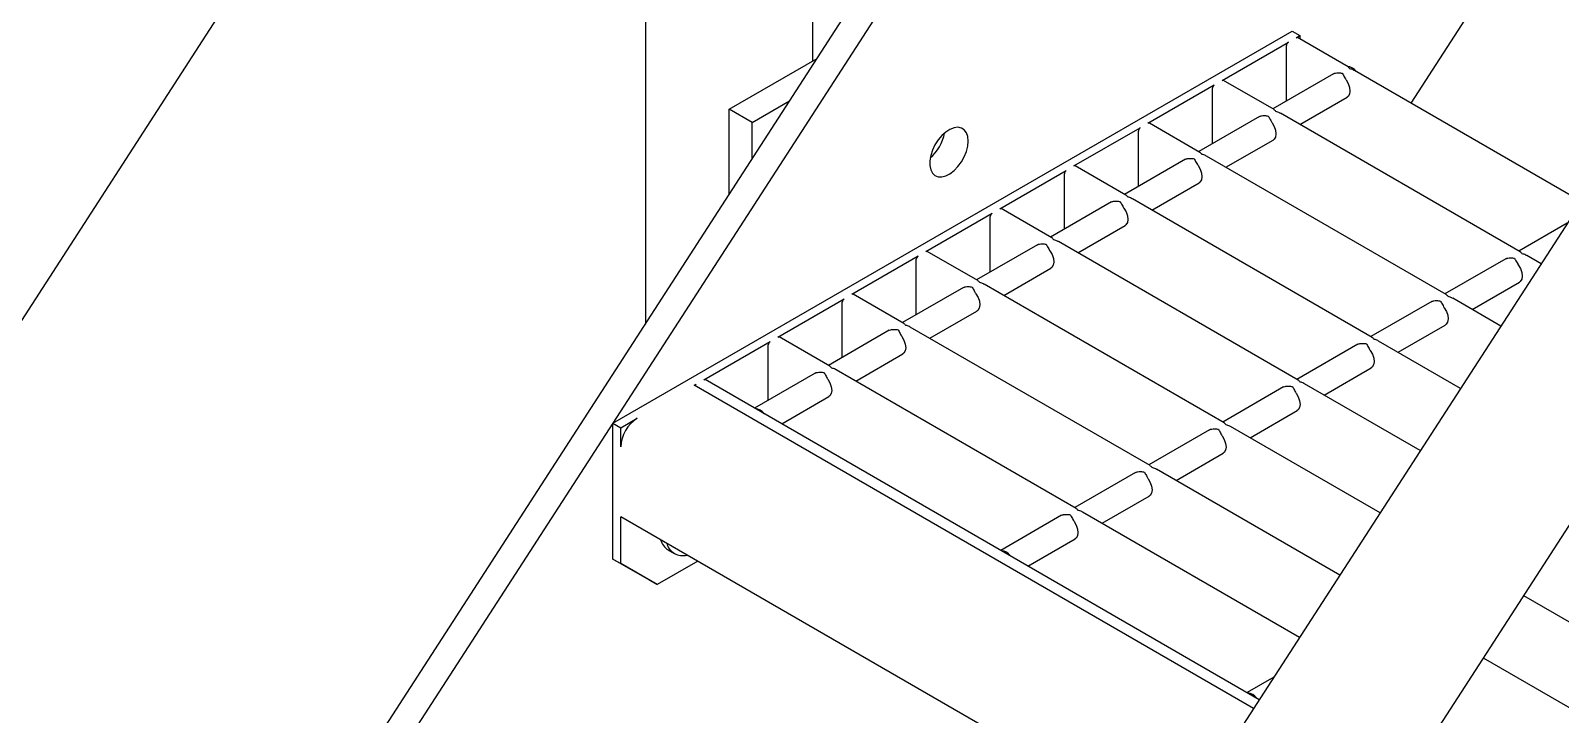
# Model space of a CAD drawing. Header units: millimetres. Extents: x 1293 to 41893, y 1011 to 26911.
# Drawn here: x 35374.9 to 35821.2, y 9509.6 to 9709 of the extents above; entities that cross this region are included whole.
import ezdxf

# ---------------------------------------------------------------- set-up
doc = ezdxf.new("R2010")
doc.units = ezdxf.units.MM
doc.header["$LTSCALE"] = 50
doc.layers.add('PASILLOS', color=2, linetype='Continuous')

msp = doc.modelspace()

# ---------------------------------------------------------------- linework, layer by layer
at = {"layer": 'PASILLOS', "linetype": 'Continuous', "lineweight": 25}
for p, q in [((37170.2453604, 11735.6994003), (35094.1686555, 8525.5678811)), ((35142.7899983, 8511.7793827), (37204.1287586, 11699.1223698)), ((34536.9456076, 8050.3558406), (36513.0809892, 11105.9531891)), ((34543.6807997, 8046.467697), (36519.8161813, 11102.0650455)), ((35603.1081351, 9700.1249565), (35603.1081351, 10480.414486)), ((34792.3247692, 8727.611484), (35577.8968315, 9942.301496)), ((35554.2766901, 9905.7788761), (35554.2766901, 9623.4030049)), ((35820.5834321, 9754.3975276), (35777.5278065, 9687.8228098)), ((35544.8007845, 9594.4484678), (35742.9276852, 9708.824693)), ((35742.9276852, 9708.824693), (35745.1762848, 9707.5266041)), ((35744.0537528, 9706.8785802), (35745.1762848, 9707.5266041)), ((35759.2224742, 9698.3902532), (35744.4505955, 9706.9178772)), ((35745.1762848, 9707.5266041), (35745.1762848, 9706.4989457)), ((35722.4587117, 9694.4120283), (35741.8086887, 9705.5825323)), ((35741.2474227, 9688.4557973), (35741.2474227, 9704.6103911)), ((35578.6924126, 9686.0300599), (35604.3634782, 9700.8496506)), ((35827.2615961, 9659.1121041), (35761.095255, 9697.3091198)), ((35700.8636706, 9681.9454765), (35720.2136476, 9693.1159804)), ((35737.6274331, 9685.9237013), (35722.8555544, 9694.4513253)), ((35754.9786572, 9696.3826703), (35737.2443308, 9686.1448615)), ((35754.9786572, 9696.3826703), (35755.2790729, 9696.5100918)), ((35585.4276047, 9682.1419163), (35596.3380932, 9688.4404073)), ((35719.6523816, 9675.9892455), (35719.6523816, 9692.1438392)), ((35745.1824759, 9681.5622679), (35758.9470847, 9689.5084074)), ((35585.4276047, 9682.1419163), (35578.6924126, 9686.0300599)), ((35578.6924126, 9661.1557913), (35578.6924126, 9686.0300599)), ((35733.3836161, 9683.9161184), (35715.6492897, 9673.6783097)), ((35733.3836161, 9683.9161184), (35733.6840318, 9684.04354)), ((35809.4694821, 9644.4501692), (35739.5002139, 9684.842568)), ((35585.4276047, 9671.5700753), (35585.4276047, 9682.1419163)), ((35679.2686295, 9669.4789246), (35698.6186065, 9680.6494286)), ((35698.0573405, 9663.5226936), (35698.0573405, 9679.6772873)), ((35716.032392, 9673.4571494), (35701.2605133, 9681.9847735)), ((35723.5874348, 9669.0957161), (35737.3520436, 9677.0418556)), ((35711.788575, 9671.4495665), (35694.0542486, 9661.2117578)), ((35711.788575, 9671.4495665), (35712.0889907, 9671.5769881)), ((35787.874441, 9631.9836173), (35717.9051728, 9672.3760161)), ((35657.6735884, 9657.0123727), (35677.0235654, 9668.1828767)), ((35676.4622994, 9651.0561417), (35676.4622994, 9667.2107355)), ((35694.4373509, 9660.9905976), (35679.6654722, 9669.5182216)), ((35701.9923937, 9656.6291642), (35715.7570025, 9664.5753037)), ((35672.8423098, 9648.5240457), (35658.0704311, 9657.0516697)), ((35690.1935339, 9658.9830147), (35672.4592075, 9648.7452059)), ((35690.1935339, 9658.9830147), (35690.4939496, 9659.1104362)), ((35766.2793999, 9619.5170655), (35696.3101317, 9659.9094642)), ((35636.0785473, 9644.5458209), (35655.4285243, 9655.7163248)), ((35654.8672583, 9638.5895899), (35654.8672583, 9654.7441836)), ((35823.1866701, 9652.8112538), (35809.0863798, 9644.6713295)), ((35680.3973526, 9644.1626123), (35694.1619614, 9652.1087518)), ((35651.2472687, 9636.0574938), (35636.47539, 9644.5851179)), ((35668.5984928, 9646.5164628), (35650.8641664, 9636.2786541)), ((35668.5984928, 9646.5164628), (35668.8989085, 9646.6438844)), ((35744.6843588, 9607.0505136), (35674.7150906, 9647.4429124)), ((35614.4835062, 9632.079269), (35633.8334833, 9643.249773)), ((35633.2722172, 9626.123038), (35633.2722172, 9642.2776317)), ((35658.8023115, 9631.6960604), (35672.5669203, 9639.6422)), ((35805.2256651, 9642.4425863), (35787.4913387, 9632.2047776)), ((35805.2256651, 9642.4425863), (35805.5260808, 9642.5700079)), ((35815.5202857, 9640.9571146), (35811.3422629, 9643.3690359)), ((35723.0893177, 9594.5839617), (35653.1200495, 9634.9763605)), ((35795.4294838, 9627.622184), (35809.1940925, 9635.5683235)), ((35592.8884651, 9619.6127171), (35612.2384422, 9630.7832211)), ((35629.6522276, 9623.590942), (35614.8803489, 9632.118566)), ((35647.0034517, 9634.0499109), (35629.2691253, 9623.8121022)), ((35647.0034517, 9634.0499109), (35647.3038674, 9634.1773325)), ((35803.7789752, 9622.8021251), (35789.7472218, 9630.902484)), ((35611.6771761, 9613.6564861), (35611.6771761, 9629.8110799)), ((35637.2072704, 9619.2295086), (35650.9718792, 9627.1756481)), ((35783.630624, 9629.9760345), (35765.8962976, 9619.7382257)), ((35783.630624, 9629.9760345), (35783.9310397, 9630.103456)), ((35625.4084106, 9621.5833591), (35607.6740842, 9611.3455503)), ((35625.4084106, 9621.5833591), (35625.7088263, 9621.7107806)), ((35701.4942766, 9582.1174099), (35631.5250084, 9622.5098086)), ((35773.8344427, 9615.1556321), (35787.5990515, 9623.1017716)), ((35571.293424, 9607.1461652), (35590.6434011, 9618.3166692)), ((35590.082135, 9601.1899343), (35590.082135, 9617.344528)), ((35608.0571865, 9611.1243901), (35593.2853078, 9619.6520141)), ((35762.0355829, 9617.5094826), (35744.3012565, 9607.2716739)), ((35762.0355829, 9617.5094826), (35762.3359986, 9617.6369042)), ((35792.0376648, 9604.6471357), (35768.1521807, 9618.4359321)), ((35615.6122293, 9606.7629567), (35629.3768381, 9614.7090962)), ((35603.8133695, 9609.1168072), (35586.0790431, 9598.8789985)), ((35603.8133695, 9609.1168072), (35604.1137852, 9609.2442288)), ((35679.8992355, 9569.650858), (35609.9299673, 9610.0432568)), ((35752.2394016, 9602.6890802), (35766.0040104, 9610.6352197)), ((35568.487094, 9605.5261054), (35569.04836, 9605.8501174)), ((35731.6789117, 9511.3174743), (35568.487094, 9605.5261054)), ((35733.3311125, 9513.8721882), (35571.6902667, 9607.1854623)), ((35740.4405418, 9605.0429307), (35722.7062154, 9594.805122)), ((35740.4405418, 9605.0429307), (35740.7409575, 9605.1703523)), ((35780.2963543, 9586.4921462), (35746.5571396, 9605.9693803)), ((35594.0171882, 9594.2964048), (35607.781797, 9602.2425444)), ((35544.8007845, 9594.4484678), (35547.0493841, 9593.1503789)), ((35544.8007845, 9554.8462385), (35544.8007845, 9594.4484678)), ((35547.0493841, 9593.1503789), (35551.8803376, 9595.939229)), ((35730.6443605, 9590.2225284), (35744.4089693, 9598.1686679)), ((35547.0493841, 9587.5717721), (35547.0493841, 9593.1503789)), ((35718.8455007, 9592.5763789), (35701.1111743, 9582.3385701)), ((35718.8455007, 9592.5763789), (35719.1459164, 9592.7038004)), ((35768.5550439, 9568.3371567), (35724.9620985, 9593.5028284)), ((35709.0493194, 9577.7559765), (35722.8139282, 9585.702116)), ((35756.8137334, 9550.1821672), (35703.3670574, 9581.0362765)), ((35697.2504596, 9580.109827), (35679.5161332, 9569.8720183)), ((35697.2504596, 9580.109827), (35697.5508753, 9580.2372486)), ((35687.4542783, 9565.2894246), (35701.2188871, 9573.2355641)), ((35675.6554185, 9567.6432751), (35657.9210921, 9557.4054664)), ((35675.6554185, 9567.6432751), (35675.9558342, 9567.7706967)), ((35745.072423, 9532.0271777), (35681.7720163, 9568.5697247)), ((35547.0493841, 9553.5481496), (35547.0493841, 9567.2252082)), ((35707.8146556, 9474.4173924), (35547.0493841, 9567.2252082)), ((35665.8592372, 9552.8228728), (35679.623846, 9560.7690123)), ((35544.8007845, 9554.8462385), (35547.0493841, 9553.5481496)), ((35555.4073863, 9548.7211871), (35544.8007845, 9554.8462385)), ((35569.5036736, 9554.2626228), (35557.6559858, 9547.4230982)), ((35560.909012, 9557.5227912), (35562.7015277, 9556.4879939)), ((35557.6559858, 9547.4230982), (35547.0493841, 9553.5481496)), ((35555.4073863, 9548.7211871), (35557.6559858, 9547.4230982)), ((35866.7734156, 9511.6368976), (35810.4517536, 9544.150701)), ((35845.1783745, 9499.1703457), (35798.7104431, 9525.9957115)), ((35737.5825644, 9520.4459913), (35729.763141, 9515.9319343))]:
    msp.add_line(p, q, dxfattribs=at)
at = {"layer": 'PASILLOS', "linetype": 'Continuous', "lineweight": 25, "flags": 128}
for points in [[(35758.646669, 9694.56602), (35759.2549521, 9693.4921565), (35759.641551, 9692.3654255), (35759.7690746, 9691.2948016), (35759.6251894, 9690.3838328), (35759.2238114, 9689.7206258), (35758.9470847, 9689.5084074)], [(35648.4043024, 9676.753205), (35648.2730815, 9678.0707391), (35647.8855546, 9679.1751624), (35647.2598421, 9680.0148333), (35646.4252014, 9680.5504897), (35645.4206596, 9680.7570848), (35644.2931879, 9680.6249586), (35643.0955056, 9680.1602891), (35641.8836149, 9679.3848038), (35640.7141826, 9678.3347634), (35639.64189, 9677.0592667), (35638.7168764, 9675.6179545), (35637.9823942, 9674.0782209), (35637.4727872, 9672.5120622), (35637.2118839, 9670.9927103), (35637.2118839, 9669.5912083), (35637.4727872, 9668.3730889), (35637.9823942, 9667.39531), (35638.7168764, 9666.7035915), (35639.64189, 9666.3302774), (35640.7141826, 9666.2928233), (35641.8836149, 9666.5929807), (35643.0955056, 9667.2167145), (35644.2931879, 9668.1348596), (35645.4206596, 9669.3044845), (35646.4252014, 9670.670899), (35647.2598421, 9672.1702109), (35647.8855546, 9673.7323141), (35648.2730815, 9675.2841664), (35648.4043024, 9676.753205)], [(35737.0516279, 9682.0994682), (35737.659911, 9681.0256046), (35738.0465099, 9679.8988736), (35738.1740335, 9678.8282497), (35738.0301483, 9677.9172809), (35737.6287703, 9677.2540739), (35737.3520436, 9677.0418556)], [(35715.4565868, 9669.6329163), (35716.0648699, 9668.5590527), (35716.4514688, 9667.4323217), (35716.5789924, 9666.3616978), (35716.4351072, 9665.450729), (35716.0337292, 9664.787522), (35715.7570025, 9664.5753037)], [(35693.8615457, 9657.1663644), (35694.4698288, 9656.0925009), (35694.8564277, 9654.9657699), (35694.9839513, 9653.8951459), (35694.8400661, 9652.9841772), (35694.4386881, 9652.3209701), (35694.1619614, 9652.1087518)], [(35672.2665046, 9644.6998126), (35672.8747877, 9643.625949), (35673.2613866, 9642.499218), (35673.3889102, 9641.4285941), (35673.245025, 9640.5176253), (35672.843647, 9639.8544183), (35672.5669203, 9639.6422)], [(35808.8936768, 9640.6259361), (35809.50196, 9639.5520725), (35809.8885588, 9638.4253415), (35810.0160825, 9637.3547176), (35809.8721972, 9636.4437488), (35809.4708193, 9635.7805418), (35809.1940925, 9635.5683235)], [(35650.6714635, 9632.2332607), (35651.2797466, 9631.1593971), (35651.6663455, 9630.0326661), (35651.7938691, 9628.9620422), (35651.6499839, 9628.0510734), (35651.2486059, 9627.3878664), (35650.9718792, 9627.1756481)], [(35787.2986357, 9628.1593842), (35787.9069189, 9627.0855207), (35788.2935177, 9625.9587896), (35788.4210414, 9624.8881657), (35788.2771562, 9623.977197), (35787.8757782, 9623.3139899), (35787.5990515, 9623.1017716)], [(35629.0764224, 9619.7667088), (35629.6847055, 9618.6928453), (35630.0713044, 9617.5661143), (35630.1988281, 9616.4954903), (35630.0549428, 9615.5845216), (35629.6535648, 9614.9213145), (35629.3768381, 9614.7090962)], [(35765.7035946, 9615.6928323), (35766.3118778, 9614.6189688), (35766.6984766, 9613.4922378), (35766.8260003, 9612.4216139), (35766.6821151, 9611.5106451), (35766.2807371, 9610.8474381), (35766.0040104, 9610.6352197)], [(35607.4813813, 9607.3001569), (35608.0896644, 9606.2262934), (35608.4762633, 9605.0995624), (35608.603787, 9604.0289385), (35608.4599017, 9603.1179697), (35608.0585237, 9602.4547627), (35607.781797, 9602.2425444)], [(35744.1085535, 9603.2262805), (35744.7168367, 9602.1524169), (35745.1034355, 9601.0256859), (35745.2309592, 9599.955062), (35745.087074, 9599.0440932), (35744.685696, 9598.3808862), (35744.4089693, 9598.1686679)], [(35722.5135124, 9590.7597286), (35723.1217956, 9589.6858651), (35723.5083944, 9588.559134), (35723.6359181, 9587.4885101), (35723.4920329, 9586.5775414), (35723.0906549, 9585.9143343), (35722.8139282, 9585.702116)], [(35700.9184713, 9578.2931767), (35701.5267545, 9577.2193132), (35701.9133533, 9576.0925822), (35702.040877, 9575.0219583), (35701.8969918, 9574.1109895), (35701.4956138, 9573.4477825), (35701.2188871, 9573.2355641)], [(35679.3234303, 9565.8266249), (35679.9317134, 9564.7527613), (35680.3183122, 9563.6260303), (35680.4458359, 9562.5554064), (35680.3019507, 9561.6444376), (35679.9005727, 9560.9812306), (35679.623846, 9560.7690123)]]:
    msp.add_lwpolyline(points, dxfattribs=at)
at = {"layer": 'PASILLOS', "linetype": 'Continuous', "lineweight": 25}
for centre, radius, start, end in [((35744.2862581, 9706.5540306), 0.3992382, 65.692880955, 125.617577476), ((35742.4660005, 9704.554939), 1.2198388, 122.60547834, 177.394521514), ((35758.679121, 9694.8900974), 3.6366978, 35.264662608, 84.740713925), ((35720.8709594, 9692.0883872), 1.2198388, 122.605478341, 177.394521514), ((35722.691217, 9694.0874788), 0.3992382, 65.692880955, 125.617577476), ((35699.2759183, 9679.6218353), 1.2198388, 122.60547834, 177.394521514), ((35701.0961759, 9681.6209269), 0.3992382, 65.692880954, 125.617577473), ((35628.9668517, 9681.493967), 12.7845398, 310.81882441, 349.186552118), ((35628.9778031, 9681.4876449), 12.7725974, 310.800187973, 349.20518856), ((35677.6808772, 9667.1552834), 1.2198388, 122.60547834, 177.394521514), ((35679.5011348, 9669.154375), 0.3992382, 65.692880955, 125.617577476), ((35657.9060937, 9656.6878232), 0.3992382, 65.692880952, 125.617577475), ((35656.0858361, 9654.6887316), 1.2198388, 122.60547834, 177.394521515), ((35636.3110526, 9644.2212713), 0.3992382, 65.692880952, 125.617577475), ((35634.490795, 9642.2221797), 1.2198388, 122.60547834, 177.394521515), ((35612.8957539, 9629.7556278), 1.2198388, 122.60547834, 177.394521514), ((35614.7160115, 9631.7547194), 0.3992382, 65.692880953, 125.617577475), ((35591.3007128, 9617.2890759), 1.2198388, 122.60547834, 177.394521514), ((35593.1209704, 9619.2881676), 0.3992382, 65.692880955, 125.617577476), ((35569.6543885, 9604.8785578), 1.1450758, 121.954628523, 151.14320017), ((35571.5259293, 9606.8216157), 0.3992382, 65.692880953, 125.617577474), ((35557.5379805, 9587.0944828), 10.4994504, 122.60547834, 177.394521514), ((35585.9187922, 9595.1576825), 3.6366978, 35.264662608, 84.740713925), ((35563.5924976, 9561.8593063), 5.0997793, 195.28401871, 238.20445507), ((35565.1485367, 9560.7267973), 4.8431239, 194.940714641, 285.064661891), ((35657.7608412, 9553.6841504), 3.6366978, 35.264662607, 84.740713925), ((35729.6028902, 9512.2106183), 3.6366978, 35.264662608, 84.740713925)]:
    msp.add_arc(centre, radius, start, end, dxfattribs=at)
for points, knots in [([(35759.769201, 9697.806245), (35759.7677027, 9697.8085082), (35759.5933528, 9698.0718691), (35759.4043365, 9698.2231018), (35759.2169445, 9698.3730348)], [0, 0, 0, 0, 0.0085933525, 1, 1, 1, 1]), ([(35761.0778085, 9697.2840036), (35761.0012842, 9697.3382175), (35760.6124607, 9697.6136805), (35760.1365131, 9697.7248427), (35759.7731236, 9697.8053757), (35759.769201, 9697.806245)], [0, 0, 0, 0, 0.1951000564, 0.9913114514, 1, 1, 1, 1]), ([(35755.2790729, 9696.5100918), (35755.3756955, 9696.5343289), (35755.692571, 9696.6138149), (35756.4667117, 9696.6693506), (35757.1567496, 9696.5909231), (35757.5202135, 9696.5110593), (35757.5241369, 9696.5101972)], [0, 0, 0, 0, 0.1723614537, 0.5652622383, 0.9953071929, 1, 1, 1, 1]), ([(35757.5241369, 9696.5101972), (35757.5256355, 9696.5079293), (35757.7132212, 9696.2240443), (35757.9924347, 9695.6961711), (35758.3809517, 9694.9704835), (35758.5808562, 9694.6661973), (35758.646669, 9694.56602)], [0, 0, 0, 0, 0.0046971273, 0.5879730072, 0.8643521995, 1, 1, 1, 1]), ([(35733.6840318, 9684.04354), (35733.7806544, 9684.0677771), (35734.0975299, 9684.147263), (35734.8716706, 9684.2027988), (35735.5617085, 9684.1243712), (35735.9251724, 9684.0445074), (35735.9290959, 9684.0436453)], [0, 0, 0, 0, 0.1723614537, 0.5652622383, 0.9953071929, 1, 1, 1, 1]), ([(35735.9290959, 9684.0436453), (35735.9305944, 9684.0413774), (35736.1181801, 9683.7574924), (35736.3973936, 9683.2296192), (35736.7859106, 9682.5039316), (35736.9858151, 9682.1996455), (35737.0516279, 9682.0994682)], [0, 0, 0, 0, 0.00469712726, 0.5879730072, 0.8643521995, 1, 1, 1, 1]), ([(35738.1741599, 9685.3396932), (35738.1726616, 9685.3419563), (35737.9983117, 9685.6053172), (35737.8092954, 9685.7565499), (35737.6219034, 9685.9064829)], [0, 0, 0, 0, 0.0085933525, 1, 1, 1, 1]), ([(35739.4827674, 9684.8174518), (35739.4062431, 9684.8716656), (35739.0174196, 9685.1471286), (35738.541472, 9685.2582909), (35738.1780825, 9685.3388239), (35738.1741599, 9685.3396932)], [0, 0, 0, 0, 0.1951000564, 0.9913114514, 1, 1, 1, 1]), ([(35712.0889907, 9671.5769881), (35712.1856133, 9671.6012252), (35712.5024888, 9671.6807112), (35713.2766295, 9671.7362469), (35713.9666674, 9671.6578194), (35714.3301313, 9671.5779555), (35714.3340548, 9671.5770934)], [0, 0, 0, 0, 0.1723614537, 0.5652622383, 0.9953071929, 1, 1, 1, 1]), ([(35714.3340548, 9671.5770934), (35714.3355533, 9671.5748256), (35714.523139, 9671.2909406), (35714.8023525, 9670.7630673), (35715.1908695, 9670.0373798), (35715.3907741, 9669.7330936), (35715.4565868, 9669.6329163)], [0, 0, 0, 0, 0.0046971273, 0.5879730072, 0.8643521995, 1, 1, 1, 1]), ([(35716.5791188, 9672.8731413), (35716.5776205, 9672.8754045), (35716.4032706, 9673.1387654), (35716.2142543, 9673.289998), (35716.0268623, 9673.4399311)], [0, 0, 0, 0, 0.0085933525, 1, 1, 1, 1]), ([(35717.8877263, 9672.3508999), (35717.811202, 9672.4051138), (35717.4223785, 9672.6805767), (35716.9464309, 9672.791739), (35716.5830414, 9672.872272), (35716.5791188, 9672.8731413)], [0, 0, 0, 0, 0.1951000564, 0.9913114514, 1, 1, 1, 1]), ([(35690.4939496, 9659.1104362), (35690.5905722, 9659.1346733), (35690.9074477, 9659.2141593), (35691.6815884, 9659.269695), (35692.3716263, 9659.1912675), (35692.7350902, 9659.1114037), (35692.7390137, 9659.1105416)], [0, 0, 0, 0, 0.1723614537, 0.5652622383, 0.9953071929, 1, 1, 1, 1]), ([(35692.7390137, 9659.1105416), (35692.7405122, 9659.1082737), (35692.9280979, 9658.8243887), (35693.2073114, 9658.2965155), (35693.5958284, 9657.5708279), (35693.795733, 9657.2665417), (35693.8615457, 9657.1663644)], [0, 0, 0, 0, 0.0046971273, 0.5879730072, 0.8643521995, 1, 1, 1, 1]), ([(35694.9840777, 9660.4065894), (35694.9825794, 9660.4088526), (35694.8082295, 9660.6722135), (35694.6192132, 9660.8234462), (35694.4318212, 9660.9733792)], [0, 0, 0, 0, 0.0085933525, 1, 1, 1, 1]), ([(35696.2926852, 9659.884348), (35696.2161609, 9659.9385619), (35695.8273374, 9660.2140249), (35695.3513898, 9660.3251871), (35694.9880003, 9660.4057201), (35694.9840777, 9660.4065894)], [0, 0, 0, 0, 0.1951000564, 0.9913114514, 1, 1, 1, 1]), ([(35673.3890366, 9647.9400376), (35673.3875383, 9647.9423007), (35673.2131884, 9648.2056616), (35673.0241721, 9648.3568943), (35672.8367801, 9648.5068273)], [0, 0, 0, 0, 0.0085933525, 1, 1, 1, 1]), ([(35668.8989085, 9646.6438844), (35668.9955311, 9646.6681215), (35669.3124066, 9646.7476074), (35670.0865473, 9646.8031432), (35670.7765852, 9646.7247156), (35671.1400491, 9646.6448518), (35671.1439726, 9646.6439897)], [0, 0, 0, 0, 0.1723614537, 0.5652622383, 0.9953071929, 1, 1, 1, 1]), ([(35671.1439726, 9646.6439897), (35671.1454711, 9646.6417218), (35671.3330568, 9646.3578368), (35671.6122703, 9645.8299636), (35672.0007873, 9645.104276), (35672.2006919, 9644.7999899), (35672.2665046, 9644.6998126)], [0, 0, 0, 0, 0.0046971273, 0.5879730072, 0.8643521995, 1, 1, 1, 1]), ([(35674.6976441, 9647.4177961), (35674.6211198, 9647.47201), (35674.2322963, 9647.747473), (35673.7563487, 9647.8586352), (35673.3929592, 9647.9391683), (35673.3890366, 9647.9400376)], [0, 0, 0, 0, 0.1951000564, 0.9913114514, 1, 1, 1, 1]), ([(35810.0162089, 9643.8661611), (35810.0147106, 9643.8684243), (35809.8403606, 9644.1317852), (35809.6513443, 9644.2830178), (35809.4639523, 9644.4329509)], [0, 0, 0, 0, 0.0085933525, 1, 1, 1, 1]), ([(35811.3248164, 9643.3439197), (35811.248292, 9643.3981335), (35810.8594685, 9643.6735965), (35810.3835209, 9643.7847588), (35810.0201315, 9643.8652918), (35810.0162089, 9643.8661611)], [0, 0, 0, 0, 0.1951000565, 0.9913114514, 1, 1, 1, 1]), ([(35805.5260808, 9642.5700079), (35805.6227034, 9642.594245), (35805.9395789, 9642.6737309), (35806.7137195, 9642.7292667), (35807.4037574, 9642.6508391), (35807.7672214, 9642.5709753), (35807.7711448, 9642.5701132)], [0, 0, 0, 0, 0.1723614537, 0.5652622384, 0.9953071929, 1, 1, 1, 1]), ([(35807.7711448, 9642.5701132), (35807.7726434, 9642.5678454), (35807.9602291, 9642.2839603), (35808.2394426, 9641.7560871), (35808.6279595, 9641.0303996), (35808.8278641, 9640.7261134), (35808.8936768, 9640.6259361)], [0, 0, 0, 0, 0.0046971273, 0.5879730073, 0.8643521995, 1, 1, 1, 1]), ([(35651.7939955, 9635.4734857), (35651.7924972, 9635.4757489), (35651.6181473, 9635.7391098), (35651.429131, 9635.8903424), (35651.241739, 9636.0402755)], [0, 0, 0, 0, 0.0085933525, 1, 1, 1, 1]), ([(35653.102603, 9634.9512443), (35653.0260787, 9635.0054582), (35652.6372552, 9635.2809211), (35652.1613076, 9635.3920834), (35651.7979181, 9635.4726164), (35651.7939955, 9635.4734857)], [0, 0, 0, 0, 0.19510005641, 0.99131145138, 1, 1, 1, 1]), ([(35647.3038674, 9634.1773325), (35647.40049, 9634.2015696), (35647.7173655, 9634.2810556), (35648.4915062, 9634.3365913), (35649.1815441, 9634.2581638), (35649.545008, 9634.1782999), (35649.5489315, 9634.1774378)], [0, 0, 0, 0, 0.1723614537, 0.5652622383, 0.9953071929, 1, 1, 1, 1]), ([(35649.5489315, 9634.1774378), (35649.55043, 9634.17517), (35649.7380157, 9633.8912849), (35650.0172292, 9633.3634117), (35650.4057462, 9632.6377242), (35650.6056508, 9632.333438), (35650.6714635, 9632.2332607)], [0, 0, 0, 0, 0.0046971273, 0.5879730072, 0.8643521995, 1, 1, 1, 1]), ([(35783.9310397, 9630.103456), (35784.0276623, 9630.1276931), (35784.3445378, 9630.2071791), (35785.1186784, 9630.2627148), (35785.8087163, 9630.1842873), (35786.1721803, 9630.1044234), (35786.1761037, 9630.1035614)], [0, 0, 0, 0, 0.1723614537, 0.5652622384, 0.9953071929, 1, 1, 1, 1]), ([(35788.4211678, 9631.3996092), (35788.4196695, 9631.4018724), (35788.2453195, 9631.6652333), (35788.0563032, 9631.8164659), (35787.8689112, 9631.966399)], [0, 0, 0, 0, 0.0085933525, 1, 1, 1, 1]), ([(35789.7297753, 9630.8773678), (35789.6532509, 9630.9315817), (35789.2644274, 9631.2070446), (35788.7884798, 9631.3182069), (35788.4250904, 9631.3987399), (35788.4211678, 9631.3996092)], [0, 0, 0, 0, 0.1951000565, 0.9913114514, 1, 1, 1, 1]), ([(35786.1761037, 9630.1035614), (35786.1776023, 9630.1012935), (35786.365188, 9629.8174085), (35786.6444015, 9629.2895353), (35787.0329184, 9628.5638477), (35787.232823, 9628.2595615), (35787.2986357, 9628.1593842)], [0, 0, 0, 0, 0.0046971273, 0.5879730073, 0.8643521995, 1, 1, 1, 1]), ([(35625.7088263, 9621.7107806), (35625.8054489, 9621.7350177), (35626.1223244, 9621.8145037), (35626.8964651, 9621.8700394), (35627.586503, 9621.7916119), (35627.9499669, 9621.7117481), (35627.9538904, 9621.710886)], [0, 0, 0, 0, 0.1723614537, 0.5652622383, 0.9953071929, 1, 1, 1, 1]), ([(35627.9538904, 9621.710886), (35627.9553889, 9621.7086181), (35628.1429746, 9621.4247331), (35628.4221881, 9620.8968599), (35628.8107051, 9620.1711723), (35629.0106097, 9619.8668861), (35629.0764224, 9619.7667088)], [0, 0, 0, 0, 0.00469712726, 0.5879730072, 0.8643521995, 1, 1, 1, 1]), ([(35630.1989544, 9623.0069338), (35630.1974561, 9623.009197), (35630.0231062, 9623.2725579), (35629.8340899, 9623.4237906), (35629.6466979, 9623.5737236)], [0, 0, 0, 0, 0.0085933525, 1, 1, 1, 1]), ([(35631.5075619, 9622.4846924), (35631.4310376, 9622.5389063), (35631.0422141, 9622.8143693), (35630.5662665, 9622.9255315), (35630.202877, 9623.0060645), (35630.1989544, 9623.0069338)], [0, 0, 0, 0, 0.1951000564, 0.9913114514, 1, 1, 1, 1]), ([(35762.3359986, 9617.6369042), (35762.4326212, 9617.6611413), (35762.7494967, 9617.7406272), (35763.5236373, 9617.7961629), (35764.2136752, 9617.7177354), (35764.5771392, 9617.6378716), (35764.5810626, 9617.6370095)], [0, 0, 0, 0, 0.1723614537, 0.5652622384, 0.9953071929, 1, 1, 1, 1]), ([(35764.5810626, 9617.6370095), (35764.5825612, 9617.6347416), (35764.7701469, 9617.3508566), (35765.0493604, 9616.8229834), (35765.4378773, 9616.0972958), (35765.6377819, 9615.7930096), (35765.7035946, 9615.6928323)], [0, 0, 0, 0, 0.0046971273, 0.5879730073, 0.8643521995, 1, 1, 1, 1]), ([(35766.8261267, 9618.9330574), (35766.8246284, 9618.9353205), (35766.6502784, 9619.1986814), (35766.4612621, 9619.3499141), (35766.2738701, 9619.4998471)], [0, 0, 0, 0, 0.0085933525, 1, 1, 1, 1]), ([(35768.1347342, 9618.4108159), (35768.0582098, 9618.4650298), (35767.6693863, 9618.7404928), (35767.1934387, 9618.851655), (35766.8300493, 9618.932188), (35766.8261267, 9618.9330574)], [0, 0, 0, 0, 0.1951000565, 0.9913114514, 1, 1, 1, 1]), ([(35604.1137852, 9609.2442288), (35604.2104078, 9609.2684659), (35604.5272833, 9609.3479518), (35605.301424, 9609.4034876), (35605.9914619, 9609.32506), (35606.3549258, 9609.2451962), (35606.3588493, 9609.2443341)], [0, 0, 0, 0, 0.1723614537, 0.5652622383, 0.9953071929, 1, 1, 1, 1]), ([(35606.3588493, 9609.2443341), (35606.3603478, 9609.2420662), (35606.5479335, 9608.9581812), (35606.827147, 9608.430308), (35607.215664, 9607.7046204), (35607.4155686, 9607.4003343), (35607.4813813, 9607.3001569)], [0, 0, 0, 0, 0.00469712726, 0.5879730072, 0.8643521995, 1, 1, 1, 1]), ([(35608.6039133, 9610.540382), (35608.602415, 9610.5426451), (35608.4280651, 9610.806006), (35608.2390488, 9610.9572387), (35608.0516568, 9611.1071717)], [0, 0, 0, 0, 0.0085933525, 1, 1, 1, 1]), ([(35609.9125208, 9610.0181405), (35609.8359965, 9610.0723544), (35609.447173, 9610.3478174), (35608.9712254, 9610.4589796), (35608.6078359, 9610.5395127), (35608.6039133, 9610.540382)], [0, 0, 0, 0, 0.19510005641, 0.99131145138, 1, 1, 1, 1]), ([(35740.7409575, 9605.1703523), (35740.8375801, 9605.1945894), (35741.1544556, 9605.2740753), (35741.9285963, 9605.3296111), (35742.6186341, 9605.2511835), (35742.9820981, 9605.1713197), (35742.9860215, 9605.1704576)], [0, 0, 0, 0, 0.1723614537, 0.5652622384, 0.9953071929, 1, 1, 1, 1]), ([(35742.9860215, 9605.1704576), (35742.9875201, 9605.1681898), (35743.1751058, 9604.8843047), (35743.4543193, 9604.3564315), (35743.8428362, 9603.630744), (35744.0427408, 9603.3264578), (35744.1085535, 9603.2262805)], [0, 0, 0, 0, 0.0046971273, 0.5879730073, 0.8643521995, 1, 1, 1, 1]), ([(35745.2310856, 9606.4665055), (35745.2295873, 9606.4687686), (35745.0552373, 9606.7321296), (35744.866221, 9606.8833622), (35744.678829, 9607.0332953)], [0, 0, 0, 0, 0.0085933525, 1, 1, 1, 1]), ([(35746.5396931, 9605.9442641), (35746.4631687, 9605.9984779), (35746.0743452, 9606.2739409), (35745.5983976, 9606.3851032), (35745.2350082, 9606.4656362), (35745.2310856, 9606.4665055)], [0, 0, 0, 0, 0.1951000565, 0.9913114514, 1, 1, 1, 1]), ([(35723.6360445, 9593.9999536), (35723.6345462, 9594.0022168), (35723.4601962, 9594.2655777), (35723.2711799, 9594.4168103), (35723.0837879, 9594.5667434)], [0, 0, 0, 0, 0.0085933525, 1, 1, 1, 1]), ([(35719.1459164, 9592.7038004), (35719.242539, 9592.7280375), (35719.5594145, 9592.8075235), (35720.3335552, 9592.8630592), (35721.023593, 9592.7846317), (35721.387057, 9592.7047678), (35721.3909804, 9592.7039058)], [0, 0, 0, 0, 0.1723614537, 0.5652622384, 0.9953071929, 1, 1, 1, 1]), ([(35721.3909804, 9592.7039058), (35721.392479, 9592.7016379), (35721.5800647, 9592.4177529), (35721.8592782, 9591.8898797), (35722.2477951, 9591.1641921), (35722.4476997, 9590.8599059), (35722.5135124, 9590.7597286)], [0, 0, 0, 0, 0.0046971273, 0.5879730073, 0.8643521995, 1, 1, 1, 1]), ([(35724.944652, 9593.4777122), (35724.8681276, 9593.5319261), (35724.4793041, 9593.807389), (35724.0033565, 9593.9185513), (35723.6399671, 9593.9990843), (35723.6360445, 9593.9999536)], [0, 0, 0, 0, 0.1951000565, 0.9913114514, 1, 1, 1, 1]), ([(35702.0410034, 9581.5334018), (35702.0395051, 9581.5356649), (35701.8651551, 9581.7990258), (35701.6761389, 9581.9502585), (35701.4887468, 9582.1001915)], [0, 0, 0, 0, 0.0085933525, 1, 1, 1, 1]), ([(35703.3496109, 9581.0111603), (35703.2730865, 9581.0653742), (35702.8842631, 9581.3408372), (35702.4083154, 9581.4519994), (35702.044926, 9581.5325324), (35702.0410034, 9581.5334018)], [0, 0, 0, 0, 0.19510005647, 0.99131145138, 1, 1, 1, 1]), ([(35697.5508753, 9580.2372486), (35697.6474979, 9580.2614856), (35697.9643734, 9580.3409716), (35698.7385141, 9580.3965073), (35699.4285519, 9580.3180798), (35699.7920159, 9580.238216), (35699.7959393, 9580.2373539)], [0, 0, 0, 0, 0.1723614537, 0.5652622384, 0.9953071929, 1, 1, 1, 1]), ([(35699.7959393, 9580.2373539), (35699.7974379, 9580.235086), (35699.9850236, 9579.951201), (35700.2642371, 9579.4233278), (35700.652754, 9578.6976402), (35700.8526586, 9578.393354), (35700.9184713, 9578.2931767)], [0, 0, 0, 0, 0.0046971273, 0.5879730073, 0.8643521995, 1, 1, 1, 1]), ([(35675.9558342, 9567.7706967), (35676.0524568, 9567.7949338), (35676.3693323, 9567.8744197), (35677.143473, 9567.9299555), (35677.8335108, 9567.8515279), (35678.1969748, 9567.7716641), (35678.2008982, 9567.770802)], [0, 0, 0, 0, 0.1723614537, 0.5652622384, 0.9953071929, 1, 1, 1, 1]), ([(35678.2008982, 9567.770802), (35678.2023968, 9567.7685341), (35678.3899825, 9567.4846491), (35678.669196, 9566.9567759), (35679.057713, 9566.2310884), (35679.2576175, 9565.9268022), (35679.3234303, 9565.8266249)], [0, 0, 0, 0, 0.0046971273, 0.5879730073, 0.8643521995, 1, 1, 1, 1]), ([(35680.4459623, 9569.0668499), (35680.444464, 9569.069113), (35680.270114, 9569.332474), (35680.0810978, 9569.4837066), (35679.8937057, 9569.6336397)], [0, 0, 0, 0, 0.0085933525, 1, 1, 1, 1]), ([(35681.7545698, 9568.5446085), (35681.6780454, 9568.5988223), (35681.289222, 9568.8742853), (35680.8132744, 9568.9854476), (35680.4498849, 9569.0659806), (35680.4459623, 9569.0668499)], [0, 0, 0, 0, 0.1951000565, 0.9913114514, 1, 1, 1, 1])]:
    msp.add_open_spline(points, degree=3, knots=knots, dxfattribs=at)

doc.saveas('drawing.dxf')
